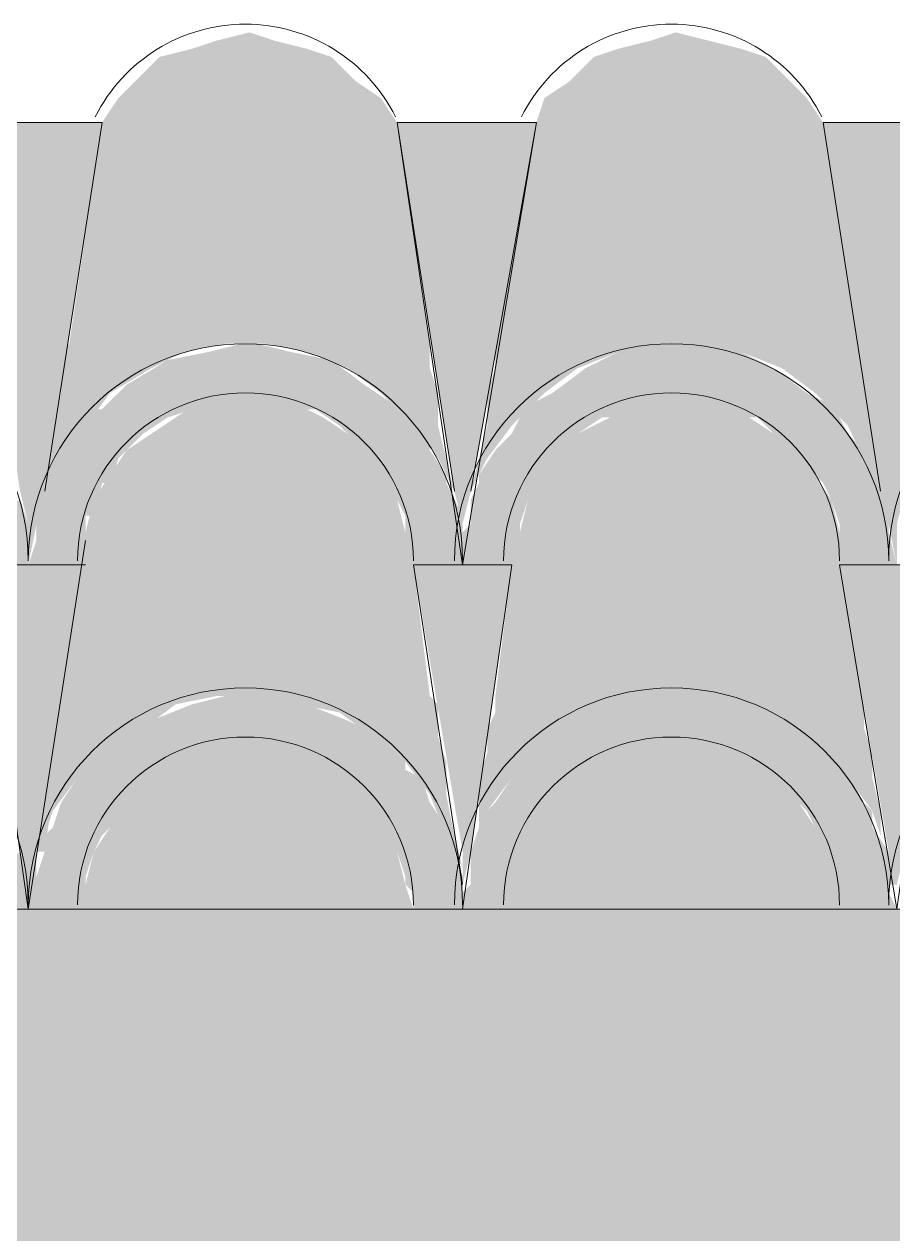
# Model space of a CAD drawing. Header units: millimetres. Extents: x 3949 to 6216, y -1987 to -943.
# Drawn here: x 4933.26 to 4938.44, y -1569.52 to -1562.32 of the extents above; entities that cross this region are included whole.
import ezdxf

# ---------------------------------------------------------------- set-up
doc = ezdxf.new("R2010")
doc.units = ezdxf.units.MM
doc.layers.add('PADRÃO DE ENTRADA', color=7, linetype='Continuous', lineweight=0)

msp = doc.modelspace()

# ---------------------------------------------------------------- hatches: boundary and pattern name
at = {"layer": 'PADRÃO DE ENTRADA', "true_color": 0xffdf7e}
h = msp.add_hatch(color=41, dxfattribs=at)
h.dxf.hatch_style = 1
h.paths.add_polyline_path([(4946.5162, -1567.5899), (4946.1744, -1567.5899), (4945.8327, -1567.5899), (4940.9018, -1567.5899), (4940.7065, -1567.5899), (4923.7658, -1567.5899), (4923.3265, -1567.5899), (4923.0335, -1567.5899), (4922.6918, -1567.5899), (4922.2524, -1567.5899), (4922.2524, -1581.3057), (4932.4884, -1581.3057), (4937.8931, -1583.4481), (4937.9563, -1583.2586), (4939.0792, -1583.942), (4937.8098, -1583.6979), (4937.8931, -1583.4481), (4932.4884, -1581.3057), (4922.2524, -1581.3057), (4922.2524, -1592.8135), (4923.5562, -1593.3303), (4923.6194, -1593.1407), (4924.7423, -1593.8242), (4923.4729, -1593.5801), (4923.5562, -1593.3303), (4922.2524, -1592.8135), (4922.2524, -1612.163), (4946.2315, -1612.163), (4946.2315, -1610.7472), (4947.5009, -1610.7472), (4947.5009, -1612.163), (4957.594, -1612.163), (4957.3514, -1567.5899), (4947.4926, -1567.5899), (4947.4926, -1577.7445), (4954.0829, -1577.7445), (4954.0829, -1601.9333), (4947.9403, -1601.9333), (4947.9403, -1602.8609), (4945.5969, -1602.8609), (4945.5969, -1601.9333), (4942.7182, -1601.9333), (4942.7182, -1602.3861), (4941.2664, -1602.3861), (4941.2664, -1601.9333), (4939.5734, -1601.9333), (4939.5734, -1577.7445), (4946.5162, -1577.7445)])
h.paths.add_polyline_path([(4937.7954, -1594.9219), (4937.7954, -1595.2138), (4938.3666, -1595.2138), (4938.3666, -1595.8485), (4937.7954, -1595.8485), (4937.7954, -1596.1151), (4926.3079, -1596.1151), (4926.3079, -1595.8485), (4925.7113, -1595.8485), (4925.7113, -1595.2138), (4926.3079, -1595.2138), (4926.3079, -1594.9219)], flags=16)
h.paths.add_polyline_path([(4937.1988, -1595.2138), (4937.1988, -1595.1123), (4937.6558, -1595.1123), (4937.6558, -1595.9501), (4937.1988, -1595.9501), (4926.9045, -1595.8485), (4926.9045, -1595.9501), (4926.4222, -1595.9501), (4926.4222, -1595.1123), (4926.9045, -1595.1123), (4926.9045, -1595.2138)], flags=0)
h.paths.add_polyline_path([(4936.3984, -1612.2661), (4943.7854, -1612.2661), (4943.7854, -1609.0225), (4936.3984, -1609.0225)], flags=9)

# ---------------------------------------------------------------- linework, layer by layer
at = {"layer": 'PADRÃO DE ENTRADA', "color": 7, "lineweight": 5}
for points in [[(4932.8953, -1562.9031), (4933.7252, -1562.9031)], [(4933.3835, -1565.1), (4933.7252, -1562.9031)], [(4935.4828, -1562.9031), (4936.3127, -1562.9031)], [(4935.8245, -1565.1), (4935.4828, -1562.9031)], [(4935.9221, -1565.1), (4936.3127, -1562.9031)], [(4938.0214, -1562.9031), (4938.8514, -1562.9031)], [(4938.3632, -1565.1), (4938.0214, -1562.9031)], [(4932.9929, -1565.5394), (4933.2858, -1567.5899), (4933.6276, -1565.393)], [(4933.6276, -1565.5394), (4933.2858, -1565.5394), (4932.9929, -1565.5394)], [(4933.2858, -1565.5394), (4933.2858, -1565.5394)], [(4936.1662, -1565.5394), (4935.8733, -1565.5394), (4935.5804, -1565.5394)], [(4935.8733, -1567.4434), (4935.5804, -1565.5394)], [(4935.8733, -1567.5899), (4936.1662, -1565.5394)], [(4935.8733, -1565.5394), (4935.8733, -1565.5394)], [(4935.8733, -1565.5394), (4935.8733, -1565.5394)], [(4938.7537, -1565.5394), (4938.4608, -1565.5394), (4938.1191, -1565.5394)], [(4938.1191, -1565.5394), (4938.4608, -1567.5899), (4938.7537, -1565.5394)], [(4952.277, -1567.5899), (4923.7658, -1567.5899)], [(4933.6276, -1567.5899), (4933.2858, -1567.5899), (4932.9929, -1567.5899)], [(4936.1662, -1567.5899), (4935.8733, -1567.5899), (4935.5804, -1567.5899)], [(4938.7537, -1567.5899), (4938.4608, -1567.5899), (4938.1191, -1567.5899)]]:
    msp.add_lwpolyline(points, dxfattribs=at)
msp.add_lwpolyline([(4935.4828, -1562.9031), (4935.8733, -1565.5394), (4936.3127, -1562.9031)], close=True, dxfattribs=at)
for points in [[(4928.1109, -1565.5149, -0.999977), (4930.6983, -1565.515, -0.999977), (4933.2857, -1565.515, -0.999977), (4935.8732, -1565.515)], [(4935.8245, -1565.5149, -0.999977), (4938.4119, -1565.515, -0.999977), (4940.9994, -1565.515, -0.999977), (4943.5869, -1565.515)], [(4928.1109, -1567.5654, -0.999977), (4930.6983, -1567.5655, -0.999977), (4933.2857, -1567.5655, -0.999977), (4935.8732, -1567.5655)], [(4935.8245, -1567.5654, -0.999977), (4938.4119, -1567.5655, -0.999977), (4940.9994, -1567.5655, -0.999977), (4943.5869, -1567.5655)]]:
    msp.add_lwpolyline(points, format="xyb", dxfattribs=at)
for centre, start, end in [((4934.5796, -1563.3181), 26.62312, 153.36929), ((4937.1182, -1563.3181), 26.62312, 153.36929), ((4934.5796, -1565.515), 0.0024, 179.9938), ((4937.1183, -1565.515), 0.0024, 179.9938), ((4934.5796, -1567.5655), 0.0024, 179.9938), ((4937.1183, -1567.5655), 0.0024, 179.9938)]:
    msp.add_arc(centre, 1.0008, start, end, dxfattribs=at)
at = {"layer": 'PADRÃO DE ENTRADA', "color": 244, "true_color": 0x991b1e, "transparency": 33554559}
for points in [[(4934.604, -1562.3661), (4934.4087, -1562.4149), (4934.7504, -1562.4149)], [(4937.1427, -1562.3661), (4936.9962, -1562.4149), (4937.3379, -1562.4149)], [(4934.2622, -1562.4637), (4934.9457, -1562.4637), (4934.067, -1562.5126)], [(4934.9457, -1562.4637), (4934.067, -1562.5126), (4935.0922, -1562.5126)], [(4934.4087, -1562.4149), (4934.7504, -1562.4149), (4934.2622, -1562.4637)], [(4934.7504, -1562.4149), (4934.2622, -1562.4637), (4934.9457, -1562.4637)], [(4936.8009, -1562.4637), (4937.5332, -1562.4637), (4936.6544, -1562.5126)], [(4937.5332, -1562.4637), (4936.6544, -1562.5126), (4937.6797, -1562.5126)], [(4936.9962, -1562.4149), (4937.3379, -1562.4149), (4936.8009, -1562.4637)], [(4937.3379, -1562.4149), (4936.8009, -1562.4637), (4937.5332, -1562.4637)], [(4934.067, -1562.5126), (4935.0922, -1562.5126), (4933.9205, -1562.659)], [(4935.0922, -1562.5126), (4933.9205, -1562.659), (4935.2387, -1562.659)], [(4936.6544, -1562.5126), (4937.6797, -1562.5126), (4936.508, -1562.659)], [(4937.6797, -1562.5126), (4936.508, -1562.659), (4937.8261, -1562.659)], [(4933.9205, -1562.659), (4935.2387, -1562.659), (4933.8229, -1562.7567)], [(4935.2387, -1562.659), (4933.8229, -1562.7567), (4935.3851, -1562.7567)], [(4936.508, -1562.659), (4937.8261, -1562.659), (4936.3615, -1562.7567)], [(4937.8261, -1562.659), (4936.3615, -1562.7567), (4937.9238, -1562.7567)], [(4933.8229, -1562.7567), (4935.3851, -1562.7567), (4933.7252, -1562.9031)], [(4935.3851, -1562.7567), (4933.7252, -1562.9031), (4935.4828, -1562.9031)], [(4936.3615, -1562.7567), (4937.9238, -1562.7567), (4936.3127, -1562.9031)], [(4937.9238, -1562.7567), (4936.3127, -1562.9031), (4938.0214, -1562.9031)], [(4933.7252, -1562.9031), (4935.4828, -1562.9031), (4933.5299, -1564.2213)], [(4935.4828, -1562.9031), (4933.5299, -1564.2213), (4935.678, -1564.2213)], [(4936.3127, -1562.9031), (4938.0214, -1562.9031), (4936.0686, -1564.2213)], [(4938.0214, -1562.9031), (4936.0686, -1564.2213), (4938.2655, -1564.2213)], [(4933.5299, -1564.2213), (4934.4575, -1564.2213), (4933.4811, -1564.2701)], [(4934.4575, -1564.2213), (4933.4811, -1564.2701), (4934.2134, -1564.2701)], [(4934.7016, -1564.2213), (4935.678, -1564.2213), (4934.4575, -1564.2213)], [(4934.7016, -1564.2213), (4934.7016, -1564.2213), (4935.678, -1564.2213)], [(4934.7016, -1564.2213), (4935.678, -1564.2213), (4934.9457, -1564.2701)], [(4935.678, -1564.2213), (4934.9457, -1564.2701), (4935.678, -1564.2701)], [(4936.0686, -1564.2213), (4937.045, -1564.2213), (4936.0686, -1564.2701)], [(4937.045, -1564.2213), (4936.0686, -1564.2701), (4936.8009, -1564.2701)], [(4937.2891, -1564.2213), (4938.2655, -1564.2213), (4937.5332, -1564.2701)], [(4938.2655, -1564.2213), (4937.5332, -1564.2701), (4938.2655, -1564.2701)], [(4933.4811, -1564.2701), (4934.2134, -1564.2701), (4933.4811, -1564.3677)], [(4934.2134, -1564.2701), (4933.4811, -1564.3677), (4934.0181, -1564.3677)], [(4934.9457, -1564.2701), (4935.678, -1564.2701), (4935.1898, -1564.3677)], [(4935.678, -1564.2701), (4935.1898, -1564.3677), (4935.678, -1564.3677)], [(4936.0686, -1564.2701), (4936.8009, -1564.2701), (4936.0686, -1564.3677)], [(4936.8009, -1564.2701), (4936.0686, -1564.3677), (4936.5568, -1564.3677)], [(4937.5332, -1564.2701), (4938.2655, -1564.2701), (4937.7773, -1564.3677)], [(4938.2655, -1564.2701), (4937.7773, -1564.3677), (4938.2655, -1564.3677)], [(4933.4811, -1564.3677), (4934.0181, -1564.3677), (4933.4811, -1564.5142)], [(4934.0181, -1564.3677), (4933.4811, -1564.5142), (4933.774, -1564.5142)], [(4935.1898, -1564.3677), (4935.678, -1564.3677), (4935.3851, -1564.5142)], [(4935.678, -1564.3677), (4935.3851, -1564.5142), (4935.7269, -1564.5142)], [(4936.0686, -1564.3677), (4936.5568, -1564.3677), (4936.0198, -1564.5142)], [(4936.5568, -1564.3677), (4936.0198, -1564.5142), (4936.3615, -1564.5142)], [(4937.7773, -1564.3677), (4938.2655, -1564.3677), (4937.9726, -1564.5142)], [(4938.2655, -1564.3677), (4937.9726, -1564.5142), (4938.3143, -1564.5142)], [(4933.4811, -1564.5142), (4933.774, -1564.5142), (4933.4323, -1564.7095)], [(4933.774, -1564.5142), (4933.4323, -1564.7095), (4933.6276, -1564.7095)], [(4935.3851, -1564.5142), (4935.7269, -1564.5142), (4935.5804, -1564.7095)], [(4935.7269, -1564.5142), (4935.5804, -1564.7095), (4935.7269, -1564.7095)], [(4936.0198, -1564.5142), (4936.3615, -1564.5142), (4936.0198, -1564.7095)], [(4936.3615, -1564.5142), (4936.0198, -1564.7095), (4936.1662, -1564.7095)], [(4937.9726, -1564.5142), (4938.3143, -1564.5142), (4938.1679, -1564.7095)], [(4938.3143, -1564.5142), (4938.1679, -1564.7095), (4938.3143, -1564.7095)], [(4934.3111, -1564.563), (4934.8481, -1564.563), (4934.1646, -1564.6607)], [(4934.8481, -1564.563), (4934.1646, -1564.6607), (4935.0434, -1564.6607)], [(4934.5063, -1564.563), (4934.7016, -1564.563), (4934.3111, -1564.563)], [(4934.7016, -1564.563), (4934.3111, -1564.563), (4934.8481, -1564.563)], [(4936.8986, -1564.563), (4937.4356, -1564.563), (4936.7521, -1564.6607)], [(4937.4356, -1564.563), (4936.7521, -1564.6607), (4937.582, -1564.6607)], [(4937.0938, -1564.563), (4937.2403, -1564.563), (4936.8986, -1564.563)], [(4937.2403, -1564.563), (4936.8986, -1564.563), (4937.4356, -1564.563)], [(4934.1646, -1564.6607), (4935.0434, -1564.6607), (4934.0181, -1564.7583)], [(4935.0434, -1564.6607), (4934.0181, -1564.7583), (4935.1898, -1564.7583)], [(4936.7521, -1564.6607), (4937.582, -1564.6607), (4936.5568, -1564.7583)], [(4937.582, -1564.6607), (4936.5568, -1564.7583), (4937.7285, -1564.7583)], [(4933.4323, -1564.7095), (4933.6276, -1564.7095), (4933.3835, -1564.9048)], [(4933.6276, -1564.7095), (4933.3835, -1564.9048), (4933.4811, -1564.9048)], [(4934.0181, -1564.7583), (4935.1898, -1564.7583), (4933.8717, -1564.8559)], [(4935.1898, -1564.7583), (4933.8717, -1564.8559), (4935.3363, -1564.8559)], [(4935.5804, -1564.7095), (4935.7269, -1564.7095), (4935.7269, -1564.9048)], [(4935.7269, -1564.7095), (4935.7269, -1564.9048), (4935.7757, -1564.9048)], [(4936.0198, -1564.7095), (4936.1662, -1564.7095), (4935.971, -1564.9048)], [(4936.1662, -1564.7095), (4935.971, -1564.9048), (4936.0198, -1564.9048)], [(4936.5568, -1564.7583), (4937.7285, -1564.7583), (4936.4592, -1564.8559)], [(4937.7285, -1564.7583), (4936.4592, -1564.8559), (4937.875, -1564.8559)], [(4938.1679, -1564.7095), (4938.3143, -1564.7095), (4938.2655, -1564.9048)], [(4938.3143, -1564.7095), (4938.2655, -1564.9048), (4938.3632, -1564.9048)], [(4933.3835, -1565.1), (4933.3835, -1565.1), (4933.4811, -1564.9048)], [(4933.3835, -1565.1), (4933.4811, -1564.9048), (4933.3835, -1564.9048)], [(4933.8717, -1564.8559), (4935.3363, -1564.8559), (4933.774, -1565.0024)], [(4935.3363, -1564.8559), (4933.774, -1565.0024), (4935.4339, -1565.0024)], [(4935.8245, -1565.1), (4935.7757, -1564.9048), (4935.7269, -1564.9048)], [(4935.8245, -1565.1), (4935.8245, -1565.1), (4935.7757, -1564.9048)], [(4935.9221, -1565.1), (4935.9221, -1565.1), (4936.0198, -1564.9048)], [(4935.9221, -1565.1), (4936.0198, -1564.9048), (4935.971, -1564.9048)], [(4936.4592, -1564.8559), (4937.875, -1564.8559), (4936.3127, -1565.0024)], [(4937.875, -1564.8559), (4936.3127, -1565.0024), (4937.9726, -1565.0024)], [(4938.3632, -1565.1), (4938.3632, -1564.9048), (4938.2655, -1564.9048)], [(4938.3632, -1565.1), (4938.3632, -1565.1), (4938.3632, -1564.9048)], [(4933.774, -1565.0024), (4935.4339, -1565.0024), (4933.6764, -1565.1489)], [(4935.4339, -1565.0024), (4933.6764, -1565.1489), (4935.4828, -1565.1489)], [(4936.3127, -1565.0024), (4937.9726, -1565.0024), (4936.2639, -1565.1489)], [(4937.9726, -1565.0024), (4936.2639, -1565.1489), (4938.0702, -1565.1489)], [(4933.6764, -1565.1489), (4935.4828, -1565.1489), (4933.6276, -1565.3441)], [(4935.4828, -1565.1489), (4933.6276, -1565.3441), (4935.5316, -1565.3441)], [(4936.2639, -1565.1489), (4938.0702, -1565.1489), (4936.2151, -1565.3441)], [(4938.0702, -1565.1489), (4936.2151, -1565.3441), (4938.1191, -1565.3441)], [(4933.6276, -1565.3441), (4935.5316, -1565.3441), (4933.6276, -1565.5394)], [(4935.5316, -1565.3441), (4933.6276, -1565.5394), (4935.5804, -1565.5394)], [(4936.2151, -1565.3441), (4938.1191, -1565.3441), (4936.1662, -1565.5394)], [(4938.1191, -1565.3441), (4936.1662, -1565.5394), (4938.1191, -1565.5394)], [(4933.6276, -1565.5394), (4935.5804, -1565.5394), (4933.4811, -1566.3206)], [(4935.5804, -1565.5394), (4933.4811, -1566.3206), (4935.678, -1566.3206)], [(4936.1662, -1565.5394), (4938.1191, -1565.5394), (4936.0686, -1566.3206)], [(4938.1191, -1565.5394), (4936.0686, -1566.3206), (4938.2655, -1566.3206)], [(4934.6528, -1566.3206), (4933.4811, -1566.3206), (4934.4087, -1566.3206)], [(4933.4811, -1566.3206), (4934.4087, -1566.3206), (4933.4811, -1566.3694)], [(4934.4087, -1566.3206), (4933.4811, -1566.3694), (4934.1646, -1566.3694)], [(4934.6528, -1566.3206), (4935.678, -1566.3206), (4934.8969, -1566.3694)], [(4935.678, -1566.3206), (4934.8969, -1566.3694), (4935.7269, -1566.3694)], [(4937.1427, -1566.3206), (4936.0686, -1566.3206), (4936.9474, -1566.3206)], [(4936.0686, -1566.3206), (4936.9474, -1566.3206), (4936.0686, -1566.4182)], [(4936.9474, -1566.3206), (4936.0686, -1566.4182), (4936.7033, -1566.4182)], [(4937.3868, -1566.3206), (4938.2655, -1566.3206), (4937.1427, -1566.3206)], [(4937.3868, -1566.3206), (4937.3868, -1566.3206), (4938.2655, -1566.3206)], [(4937.3868, -1566.3206), (4938.2655, -1566.3206), (4937.6309, -1566.4182)], [(4938.2655, -1566.3206), (4937.6309, -1566.4182), (4938.2655, -1566.4182)], [(4933.4811, -1566.3694), (4934.1646, -1566.3694), (4933.4811, -1566.5158)], [(4934.1646, -1566.3694), (4933.4811, -1566.5158), (4933.9693, -1566.5158)], [(4934.8969, -1566.3694), (4935.7269, -1566.3694), (4935.141, -1566.4182)], [(4935.7269, -1566.3694), (4935.141, -1566.4182), (4935.7269, -1566.4182)], [(4935.141, -1566.4182), (4935.7269, -1566.4182), (4935.3363, -1566.5647)], [(4935.7269, -1566.4182), (4935.3363, -1566.5647), (4935.7269, -1566.5647)], [(4936.0686, -1566.4182), (4936.7033, -1566.4182), (4936.0198, -1566.5158)], [(4936.7033, -1566.4182), (4936.0198, -1566.5158), (4936.508, -1566.5158)], [(4937.6309, -1566.4182), (4938.2655, -1566.4182), (4937.8261, -1566.5158)], [(4938.2655, -1566.4182), (4937.8261, -1566.5158), (4938.2655, -1566.5158)], [(4933.4811, -1566.5158), (4933.9693, -1566.5158), (4933.4323, -1566.6135)], [(4933.9693, -1566.5158), (4933.4323, -1566.6135), (4933.774, -1566.6135)], [(4935.3363, -1566.5647), (4935.7269, -1566.5647), (4935.5316, -1566.7111)], [(4935.7269, -1566.5647), (4935.5316, -1566.7111), (4935.7757, -1566.7111)], [(4936.0198, -1566.5158), (4936.508, -1566.5158), (4936.0198, -1566.6623)], [(4936.508, -1566.5158), (4936.0198, -1566.6623), (4936.3127, -1566.6623)], [(4937.8261, -1566.5158), (4938.2655, -1566.5158), (4938.0214, -1566.6623)], [(4938.2655, -1566.5158), (4938.0214, -1566.6623), (4938.3143, -1566.6623)], [(4933.4323, -1566.6135), (4933.774, -1566.6135), (4933.4323, -1566.8088)], [(4933.774, -1566.6135), (4933.4323, -1566.8088), (4933.5788, -1566.8088)], [(4935.5316, -1566.7111), (4935.7757, -1566.7111), (4935.678, -1566.9064)], [(4935.7757, -1566.7111), (4935.678, -1566.9064), (4935.7757, -1566.9064)], [(4936.0198, -1566.6623), (4936.3127, -1566.6623), (4935.971, -1566.8088)], [(4936.3127, -1566.6623), (4935.971, -1566.8088), (4936.1662, -1566.8088)], [(4938.0214, -1566.6623), (4938.3143, -1566.6623), (4938.1679, -1566.8088)], [(4938.3143, -1566.6623), (4938.1679, -1566.8088), (4938.3143, -1566.8088)], [(4933.4323, -1566.8088), (4933.5788, -1566.8088), (4933.3835, -1567.004)], [(4933.5788, -1566.8088), (4933.3835, -1567.004), (4933.4323, -1567.004)], [(4935.971, -1566.8088), (4936.1662, -1566.8088), (4935.971, -1567.004)], [(4936.1662, -1566.8088), (4935.971, -1567.004), (4936.0198, -1567.004)], [(4938.1679, -1566.8088), (4938.3143, -1566.8088), (4938.3143, -1567.004)], [(4938.3143, -1566.8088), (4938.3143, -1567.004), (4938.3632, -1567.004)], [(4935.678, -1566.9064), (4935.7757, -1566.9064), (4935.7757, -1567.1505)], [(4935.7757, -1566.9064), (4935.7757, -1567.1505), (4935.8245, -1567.1505)], [(4933.3835, -1567.1505), (4933.3835, -1567.1505), (4933.4323, -1567.004)], [(4933.3835, -1567.1505), (4933.4323, -1567.004), (4933.3835, -1567.004)], [(4935.971, -1567.1505), (4935.971, -1567.1505), (4936.0198, -1567.004)], [(4935.971, -1567.1505), (4936.0198, -1567.004), (4935.971, -1567.004)], [(4938.3632, -1567.1505), (4938.3632, -1567.004), (4938.3143, -1567.004)], [(4938.3632, -1567.1505), (4938.3632, -1567.1505), (4938.3632, -1567.004)], [(4933.3835, -1567.1505), (4933.3347, -1567.2481), (4933.3347, -1567.2481)], [(4935.8733, -1567.3458), (4935.8245, -1567.1505), (4935.7757, -1567.1505)], [(4935.8733, -1567.3458), (4935.8733, -1567.3458), (4935.8245, -1567.1505)], [(4935.971, -1567.1505), (4935.9221, -1567.2481), (4935.9221, -1567.2481)], [(4938.3632, -1567.1505), (4938.412, -1567.2481), (4938.412, -1567.2481)], [(4935.8733, -1567.3458), (4935.8733, -1567.4434), (4935.8733, -1567.4434)], [(4935.8733, -1567.4434), (4935.8733, -1567.4434), (4935.8733, -1567.3458)], [(4935.8733, -1567.4434), (4935.8733, -1567.5899), (4935.8733, -1567.5899)]]:
    msp.add_solid(points, dxfattribs=at)
at = {"layer": 'PADRÃO DE ENTRADA', "transparency": 33554559}
for points in [[(4932.8953, -1562.9031), (4933.7252, -1562.9031), (4933.237, -1565.1)], [(4933.7252, -1562.9031), (4933.237, -1565.1), (4933.3835, -1565.1)], [(4935.4828, -1562.9031), (4936.3127, -1562.9031), (4935.8245, -1565.1)], [(4936.3127, -1562.9031), (4935.8245, -1565.1), (4935.9221, -1565.1)], [(4938.0214, -1562.9031), (4938.8514, -1562.9031), (4938.3632, -1565.1)], [(4938.8514, -1562.9031), (4938.3632, -1565.1), (4938.5096, -1565.1)], [(4934.5552, -1564.2213), (4934.6528, -1564.2213), (4934.3599, -1564.2701)], [(4934.6528, -1564.2213), (4934.3599, -1564.2701), (4934.8481, -1564.2701)], [(4934.604, -1564.2213), (4934.5552, -1564.2213), (4934.6528, -1564.2213)], [(4937.045, -1564.2213), (4937.2891, -1564.2213), (4936.8009, -1564.2701)], [(4937.2891, -1564.2213), (4936.8009, -1564.2701), (4937.5332, -1564.2701)], [(4934.1158, -1564.3189), (4935.0922, -1564.3189), (4933.8717, -1564.4654)], [(4935.0922, -1564.3189), (4933.8717, -1564.4654), (4935.2875, -1564.4654)], [(4934.3599, -1564.2701), (4934.8481, -1564.2701), (4934.1158, -1564.3189)], [(4934.8481, -1564.2701), (4934.1158, -1564.3189), (4935.0922, -1564.3189)], [(4935.0922, -1564.3189), (4934.1158, -1564.3189), (4934.1158, -1564.3189)], [(4934.1158, -1564.3189), (4934.1158, -1564.3189), (4935.0922, -1564.3189)], [(4934.8481, -1564.2701), (4934.3599, -1564.2701), (4934.3599, -1564.2701)], [(4934.3599, -1564.2701), (4934.3599, -1564.2701), (4934.8481, -1564.2701)], [(4936.8009, -1564.2701), (4937.5332, -1564.2701), (4936.6056, -1564.3677)], [(4937.5332, -1564.2701), (4936.6056, -1564.3677), (4937.7285, -1564.3677)], [(4936.6056, -1564.3677), (4937.7285, -1564.3677), (4936.4103, -1564.5142)], [(4937.7285, -1564.3677), (4936.4103, -1564.5142), (4937.9238, -1564.5142)], [(4933.8717, -1564.4654), (4935.2875, -1564.4654), (4933.774, -1564.563)], [(4935.2875, -1564.4654), (4933.774, -1564.563), (4935.4339, -1564.563)], [(4935.2875, -1564.4654), (4933.8717, -1564.4654), (4933.8717, -1564.4654)], [(4933.8717, -1564.4654), (4933.8717, -1564.4654), (4935.2875, -1564.4654)], [(4936.4103, -1564.5142), (4937.9238, -1564.5142), (4936.3127, -1564.563)], [(4937.9238, -1564.5142), (4936.3127, -1564.563), (4938.0214, -1564.563)], [(4933.6764, -1564.6118), (4934.2622, -1564.6118), (4933.6276, -1564.6607)], [(4934.2622, -1564.6118), (4933.6276, -1564.6607), (4934.1158, -1564.6607)], [(4933.6764, -1564.6118), (4933.6764, -1564.6118), (4934.2622, -1564.6118)], [(4933.6764, -1564.6118), (4934.2622, -1564.6118), (4933.7252, -1564.6118)], [(4933.774, -1564.563), (4934.4575, -1564.563), (4933.7252, -1564.6118)], [(4934.4575, -1564.563), (4933.7252, -1564.6118), (4934.2622, -1564.6118)], [(4934.6528, -1564.563), (4933.774, -1564.563), (4934.4575, -1564.563)], [(4934.8481, -1564.563), (4935.4339, -1564.563), (4934.6528, -1564.563)], [(4934.8481, -1564.563), (4934.8481, -1564.563), (4935.4339, -1564.563)], [(4934.8481, -1564.563), (4935.4339, -1564.563), (4934.9457, -1564.6118)], [(4935.4339, -1564.563), (4934.9457, -1564.6118), (4935.4828, -1564.6118)], [(4934.9457, -1564.6118), (4935.4828, -1564.6118), (4934.9946, -1564.6118)], [(4935.4828, -1564.6118), (4934.9946, -1564.6118), (4935.5316, -1564.6118)], [(4934.9946, -1564.6118), (4935.5316, -1564.6118), (4935.141, -1564.7095)], [(4935.5316, -1564.6118), (4935.141, -1564.7095), (4935.5804, -1564.7095)], [(4936.3127, -1564.563), (4936.8986, -1564.563), (4936.2151, -1564.6607)], [(4936.8986, -1564.563), (4936.2151, -1564.6607), (4936.7521, -1564.6607)], [(4937.0938, -1564.563), (4936.3127, -1564.563), (4936.8986, -1564.563)], [(4937.4356, -1564.563), (4938.0214, -1564.563), (4937.2403, -1564.563)], [(4937.4356, -1564.563), (4937.4356, -1564.563), (4938.0214, -1564.563)], [(4937.4356, -1564.563), (4938.0214, -1564.563), (4937.582, -1564.6607)], [(4938.0214, -1564.563), (4937.582, -1564.6607), (4938.1191, -1564.6607)], [(4933.6276, -1564.6607), (4934.1158, -1564.6607), (4933.5299, -1564.7583)], [(4934.1158, -1564.6607), (4933.5299, -1564.7583), (4933.9693, -1564.7583)], [(4936.2151, -1564.6607), (4936.7033, -1564.6607), (4936.1662, -1564.7583)], [(4936.7033, -1564.6607), (4936.1662, -1564.7583), (4936.5568, -1564.7583)], [(4936.7521, -1564.6607), (4936.2151, -1564.6607), (4936.7033, -1564.6607)], [(4937.6309, -1564.6607), (4938.1191, -1564.6607), (4937.582, -1564.6607)], [(4937.6309, -1564.6607), (4937.6309, -1564.6607), (4938.1191, -1564.6607)], [(4937.6309, -1564.6607), (4938.1191, -1564.6607), (4937.7285, -1564.7583)], [(4938.1191, -1564.6607), (4937.7285, -1564.7583), (4938.1679, -1564.7583)], [(4933.5299, -1564.7583), (4933.9693, -1564.7583), (4933.5299, -1564.8071)], [(4933.9693, -1564.7583), (4933.5299, -1564.8071), (4933.9205, -1564.8071)], [(4935.141, -1564.7095), (4935.5804, -1564.7095), (4935.2387, -1564.8071)], [(4935.5804, -1564.7095), (4935.2387, -1564.8071), (4935.678, -1564.8071)], [(4936.1662, -1564.7583), (4936.5568, -1564.7583), (4936.0686, -1564.8559)], [(4936.5568, -1564.7583), (4936.0686, -1564.8559), (4936.4592, -1564.8559)], [(4937.7285, -1564.7583), (4938.1679, -1564.7583), (4937.875, -1564.8559)], [(4938.1679, -1564.7583), (4937.875, -1564.8559), (4938.2655, -1564.8559)], [(4933.5299, -1564.8071), (4933.9205, -1564.8071), (4933.4811, -1564.9048)], [(4933.9205, -1564.8071), (4933.4811, -1564.9048), (4933.8229, -1564.9048)], [(4935.2387, -1564.8071), (4935.678, -1564.8071), (4935.2875, -1564.8559)], [(4935.678, -1564.8071), (4935.2875, -1564.8559), (4935.678, -1564.8559)], [(4933.4811, -1564.9048), (4933.8229, -1564.9048), (4933.3835, -1565.0512)], [(4933.8229, -1564.9048), (4933.3835, -1565.0512), (4933.774, -1565.0512)], [(4935.2875, -1564.8559), (4935.678, -1564.8559), (4935.4339, -1565.0024)], [(4935.678, -1564.8559), (4935.4339, -1565.0024), (4935.7757, -1565.0024)], [(4936.0686, -1564.8559), (4936.4592, -1564.8559), (4935.971, -1565.0024)], [(4936.4592, -1564.8559), (4935.971, -1565.0024), (4936.3127, -1565.0024)], [(4936.4592, -1564.8559), (4936.0686, -1564.8559), (4936.0686, -1564.8559)], [(4936.0686, -1564.8559), (4936.0686, -1564.8559), (4936.4592, -1564.8559)], [(4938.2655, -1564.8559), (4937.875, -1564.8559), (4937.875, -1564.8559)], [(4937.875, -1564.8559), (4937.875, -1564.8559), (4938.2655, -1564.8559)], [(4937.875, -1564.8559), (4938.2655, -1564.8559), (4937.9726, -1565.0024)], [(4938.2655, -1564.8559), (4937.9726, -1565.0024), (4938.3143, -1565.0024)], [(4933.3835, -1565.0512), (4933.7252, -1565.0512), (4933.3347, -1565.2465)], [(4933.7252, -1565.0512), (4933.3347, -1565.2465), (4933.6764, -1565.2465)], [(4933.774, -1565.0512), (4933.3835, -1565.0512), (4933.7252, -1565.0512)], [(4935.4339, -1565.0024), (4935.7757, -1565.0024), (4935.4339, -1565.0512)], [(4935.7757, -1565.0024), (4935.4339, -1565.0512), (4935.7757, -1565.0512)], [(4935.7757, -1565.0512), (4935.4339, -1565.0512), (4935.4339, -1565.0512)], [(4935.4339, -1565.0512), (4935.4339, -1565.0512), (4935.7757, -1565.0512)], [(4935.4339, -1565.0512), (4935.7757, -1565.0512), (4935.4828, -1565.1489)], [(4935.7757, -1565.0512), (4935.4828, -1565.1489), (4935.8245, -1565.1489)], [(4935.971, -1565.0512), (4936.3127, -1565.0512), (4935.9221, -1565.1489)], [(4936.3127, -1565.0512), (4935.9221, -1565.1489), (4936.2639, -1565.1489)], [(4935.971, -1565.0024), (4936.3127, -1565.0024), (4935.971, -1565.0512)], [(4936.3127, -1565.0024), (4935.971, -1565.0512), (4936.3127, -1565.0512)], [(4936.3127, -1565.0512), (4935.971, -1565.0512), (4935.971, -1565.0512)], [(4935.971, -1565.0512), (4935.971, -1565.0512), (4936.3127, -1565.0512)], [(4937.9726, -1565.0024), (4938.3143, -1565.0024), (4938.0214, -1565.0512)], [(4938.3143, -1565.0024), (4938.0214, -1565.0512), (4938.3632, -1565.0512)], [(4938.3632, -1565.0512), (4938.0214, -1565.0512), (4938.0214, -1565.0512)], [(4938.0214, -1565.0512), (4938.0214, -1565.0512), (4938.3632, -1565.0512)], [(4938.0214, -1565.0512), (4938.3632, -1565.0512), (4938.0702, -1565.1489)], [(4938.3632, -1565.0512), (4938.0702, -1565.1489), (4938.412, -1565.1489)], [(4933.237, -1565.1), (4933.3835, -1565.1), (4933.2858, -1565.2953)], [(4933.3835, -1565.1), (4933.2858, -1565.2953), (4933.3347, -1565.2953)], [(4935.9221, -1565.1), (4935.8245, -1565.1), (4935.8245, -1565.1)], [(4935.8733, -1565.2953), (4935.9221, -1565.1), (4935.8245, -1565.1)], [(4935.8733, -1565.2953), (4935.8733, -1565.2953), (4935.9221, -1565.1)], [(4938.5096, -1565.1), (4938.3632, -1565.1), (4938.3632, -1565.1)], [(4938.3632, -1565.1), (4938.3632, -1565.1), (4938.5096, -1565.1)], [(4938.3632, -1565.1), (4938.5096, -1565.1), (4938.412, -1565.2953)], [(4938.5096, -1565.1), (4938.412, -1565.2953), (4938.4608, -1565.2953)], [(4933.237, -1565.1489), (4932.9441, -1565.2953), (4933.2858, -1565.2953)], [(4935.4828, -1565.1489), (4935.8245, -1565.1489), (4935.5316, -1565.2465)], [(4935.8245, -1565.1489), (4935.5316, -1565.2465), (4935.8733, -1565.2465)], [(4935.9221, -1565.1489), (4936.2639, -1565.1489), (4935.9221, -1565.2953)], [(4936.2639, -1565.1489), (4935.9221, -1565.2953), (4936.2151, -1565.2953)], [(4938.0702, -1565.1489), (4938.412, -1565.1489), (4938.1191, -1565.2953)], [(4938.412, -1565.1489), (4938.1191, -1565.2953), (4938.412, -1565.2953)], [(4933.6764, -1565.2465), (4933.3347, -1565.2465), (4933.6276, -1565.2465)], [(4933.3347, -1565.2465), (4933.6276, -1565.2465), (4933.3347, -1565.393)], [(4933.6276, -1565.2465), (4933.3347, -1565.393), (4933.6276, -1565.393)], [(4935.5316, -1565.2465), (4935.8733, -1565.2465), (4935.5316, -1565.3441)], [(4935.8733, -1565.2465), (4935.5316, -1565.3441), (4935.8733, -1565.3441)], [(4932.9441, -1565.2953), (4933.2858, -1565.2953), (4932.9929, -1565.3441)], [(4933.2858, -1565.2953), (4932.9929, -1565.3441), (4933.2858, -1565.3441)], [(4932.9929, -1565.3441), (4933.2858, -1565.3441), (4932.9929, -1565.5394)], [(4933.2858, -1565.3441), (4932.9929, -1565.5394), (4933.2858, -1565.5394)], [(4933.2858, -1565.5394), (4933.2858, -1565.5394), (4933.3347, -1565.2953)], [(4933.2858, -1565.5394), (4933.3347, -1565.2953), (4933.2858, -1565.2953)], [(4935.5316, -1565.3441), (4935.8733, -1565.3441), (4935.5804, -1565.5394)], [(4935.8733, -1565.3441), (4935.5804, -1565.5394), (4935.8733, -1565.5394)], [(4935.9221, -1565.2953), (4936.2151, -1565.2953), (4935.8733, -1565.3441)], [(4936.2151, -1565.2953), (4935.8733, -1565.3441), (4936.2151, -1565.3441)], [(4935.8733, -1565.2953), (4935.8733, -1565.5394), (4935.8733, -1565.5394)], [(4935.8733, -1565.5394), (4935.8733, -1565.5394), (4935.8733, -1565.2953)], [(4935.8733, -1565.3441), (4936.2151, -1565.3441), (4935.8733, -1565.5394)], [(4936.2151, -1565.3441), (4935.8733, -1565.5394), (4936.1662, -1565.5394)], [(4938.1191, -1565.2953), (4938.412, -1565.2953), (4938.1191, -1565.3441)], [(4938.412, -1565.2953), (4938.1191, -1565.3441), (4938.412, -1565.3441)], [(4938.1191, -1565.3441), (4938.412, -1565.3441), (4938.1191, -1565.5394)], [(4938.412, -1565.3441), (4938.1191, -1565.5394), (4938.4608, -1565.5394)], [(4938.4608, -1565.2953), (4938.412, -1565.2953), (4938.412, -1565.2953)], [(4938.412, -1565.2953), (4938.412, -1565.2953), (4938.4608, -1565.2953)], [(4938.4608, -1565.5394), (4938.4608, -1565.2953), (4938.412, -1565.2953)], [(4933.3347, -1565.393), (4933.6276, -1565.393), (4933.2858, -1565.5394)], [(4933.6276, -1565.393), (4933.2858, -1565.5394), (4933.6276, -1565.5394)], [(4932.9929, -1565.5394), (4933.6276, -1565.5394), (4933.237, -1567.2481)], [(4933.2858, -1565.5394), (4932.9929, -1565.5394), (4932.9929, -1565.5394)], [(4932.9929, -1565.5394), (4932.9929, -1565.5394), (4933.2858, -1565.5394)], [(4933.6276, -1565.5394), (4933.237, -1567.2481), (4933.3835, -1567.2481)], [(4933.6276, -1565.5394), (4933.2858, -1565.5394), (4933.2858, -1565.5394)], [(4933.2858, -1565.5394), (4933.2858, -1565.5394), (4933.6276, -1565.5394)], [(4935.5804, -1565.5394), (4936.1662, -1565.5394), (4935.8733, -1567.2481)], [(4935.8733, -1565.5394), (4935.5804, -1565.5394), (4935.5804, -1565.5394)], [(4935.5804, -1565.5394), (4935.5804, -1565.5394), (4935.8733, -1565.5394)], [(4936.1662, -1565.5394), (4935.8733, -1567.2481), (4935.9221, -1567.2481)], [(4938.1191, -1565.5394), (4938.7537, -1565.5394), (4938.412, -1567.2481)], [(4938.4608, -1565.5394), (4938.1191, -1565.5394), (4938.1191, -1565.5394)], [(4938.1191, -1565.5394), (4938.1191, -1565.5394), (4938.4608, -1565.5394)], [(4938.7537, -1565.5394), (4938.412, -1567.2481), (4938.5096, -1567.2481)], [(4934.4575, -1566.3206), (4934.7016, -1566.3206), (4934.2622, -1566.3694)], [(4934.7016, -1566.3206), (4934.2622, -1566.3694), (4934.9457, -1566.3694)], [(4936.9474, -1566.3206), (4937.3868, -1566.3206), (4936.7033, -1566.4182)], [(4937.3868, -1566.3206), (4936.7033, -1566.4182), (4937.6309, -1566.4182)], [(4937.1427, -1566.3206), (4936.9474, -1566.3206), (4937.3868, -1566.3206)], [(4934.2622, -1566.3694), (4934.9457, -1566.3694), (4934.0181, -1566.467)], [(4934.9457, -1566.3694), (4934.0181, -1566.467), (4935.1898, -1566.467)], [(4936.7033, -1566.4182), (4937.6309, -1566.4182), (4936.508, -1566.5158)], [(4937.6309, -1566.4182), (4936.508, -1566.5158), (4937.8261, -1566.5158)], [(4934.0181, -1566.467), (4935.1898, -1566.467), (4933.8229, -1566.5647)], [(4935.1898, -1566.467), (4933.8229, -1566.5647), (4935.3851, -1566.5647)], [(4933.8229, -1566.5647), (4935.3851, -1566.5647), (4933.774, -1566.6135)], [(4935.3851, -1566.5647), (4933.774, -1566.6135), (4935.4339, -1566.6135)], [(4936.508, -1566.5158), (4937.8261, -1566.5158), (4936.3127, -1566.6135)], [(4937.8261, -1566.5158), (4936.3127, -1566.6135), (4938.0214, -1566.6135)], [(4933.774, -1566.6135), (4934.5063, -1566.6135), (4933.7252, -1566.6623)], [(4934.5063, -1566.6135), (4933.7252, -1566.6623), (4934.3111, -1566.6623)], [(4934.5063, -1566.6135), (4934.7016, -1566.6135), (4934.3111, -1566.6623)], [(4934.7016, -1566.6135), (4934.3111, -1566.6623), (4934.8481, -1566.6623)], [(4934.7016, -1566.6135), (4935.4339, -1566.6135), (4934.8481, -1566.6623)], [(4935.4339, -1566.6135), (4934.8481, -1566.6623), (4935.4828, -1566.6623)], [(4936.3127, -1566.6135), (4937.0938, -1566.6135), (4936.3127, -1566.6623)], [(4937.0938, -1566.6135), (4936.3127, -1566.6623), (4936.9962, -1566.6623)], [(4937.0938, -1566.6135), (4937.2403, -1566.6135), (4936.8986, -1566.6623)], [(4937.2403, -1566.6135), (4936.8986, -1566.6623), (4937.4356, -1566.6623)], [(4937.2403, -1566.6135), (4938.0214, -1566.6135), (4937.3379, -1566.6623)], [(4938.0214, -1566.6135), (4937.3379, -1566.6623), (4938.0214, -1566.6623)], [(4933.7252, -1566.6623), (4934.3111, -1566.6623), (4933.6276, -1566.7111)], [(4934.3111, -1566.6623), (4933.6276, -1566.7111), (4934.1646, -1566.7111)], [(4933.6276, -1566.7111), (4934.1646, -1566.7111), (4933.6276, -1566.7599)], [(4934.1646, -1566.7111), (4933.6276, -1566.7599), (4934.1646, -1566.7599)], [(4934.1646, -1566.7111), (4935.0434, -1566.7111), (4934.0181, -1566.8088)], [(4935.0434, -1566.7111), (4934.0181, -1566.8088), (4935.1898, -1566.8088)], [(4934.3111, -1566.6623), (4934.8481, -1566.6623), (4934.1646, -1566.7111)], [(4934.8481, -1566.6623), (4934.1646, -1566.7111), (4935.0434, -1566.7111)], [(4934.8481, -1566.6623), (4935.4828, -1566.6623), (4935.0434, -1566.7111)], [(4935.4828, -1566.6623), (4935.0434, -1566.7111), (4935.5316, -1566.7111)], [(4935.0434, -1566.7111), (4935.5316, -1566.7111), (4935.0434, -1566.7599)], [(4935.5316, -1566.7111), (4935.0434, -1566.7599), (4935.5316, -1566.7599)], [(4936.2151, -1566.7111), (4936.7521, -1566.7111), (4936.1662, -1566.8088)], [(4936.7521, -1566.7111), (4936.1662, -1566.8088), (4936.6056, -1566.8088)], [(4936.3127, -1566.6623), (4936.8986, -1566.6623), (4936.2151, -1566.7111)], [(4936.8986, -1566.6623), (4936.2151, -1566.7111), (4936.7521, -1566.7111)], [(4936.9962, -1566.6623), (4936.3127, -1566.6623), (4936.8986, -1566.6623)], [(4936.7521, -1566.7111), (4937.582, -1566.7111), (4936.5568, -1566.8088)], [(4937.582, -1566.7111), (4936.5568, -1566.8088), (4937.7285, -1566.8088)], [(4936.8986, -1566.6623), (4937.4356, -1566.6623), (4936.7521, -1566.7111)], [(4937.4356, -1566.6623), (4936.7521, -1566.7111), (4937.582, -1566.7111)], [(4937.4356, -1566.6623), (4938.0214, -1566.6623), (4937.3379, -1566.6623)], [(4937.4356, -1566.6623), (4937.4356, -1566.6623), (4938.0214, -1566.6623)], [(4937.4356, -1566.6623), (4938.0214, -1566.6623), (4937.582, -1566.7111)], [(4938.0214, -1566.6623), (4937.582, -1566.7111), (4938.1191, -1566.7111)], [(4937.582, -1566.7111), (4938.1191, -1566.7111), (4937.7285, -1566.8088)], [(4938.1191, -1566.7111), (4937.7285, -1566.8088), (4938.1679, -1566.8088)], [(4933.6276, -1566.7599), (4934.1646, -1566.7599), (4933.5788, -1566.8088)], [(4934.1646, -1566.7599), (4933.5788, -1566.8088), (4934.0181, -1566.8088)], [(4935.0434, -1566.7599), (4935.5316, -1566.7599), (4935.1898, -1566.8088)], [(4935.5316, -1566.7599), (4935.1898, -1566.8088), (4935.6292, -1566.8088)], [(4933.5788, -1566.8088), (4934.0181, -1566.8088), (4933.4811, -1566.9552)], [(4934.0181, -1566.8088), (4933.4811, -1566.9552), (4933.8717, -1566.9552)], [(4934.0181, -1566.8088), (4935.1898, -1566.8088), (4933.8717, -1566.9552)], [(4935.1898, -1566.8088), (4933.8717, -1566.9552), (4935.3363, -1566.9552)], [(4935.1898, -1566.8088), (4935.6292, -1566.8088), (4935.2875, -1566.9552)], [(4935.6292, -1566.8088), (4935.2875, -1566.9552), (4935.678, -1566.9552)], [(4936.1662, -1566.8088), (4936.5568, -1566.8088), (4936.0686, -1566.9552)], [(4936.5568, -1566.8088), (4936.0686, -1566.9552), (4936.4592, -1566.9552)], [(4936.6056, -1566.8088), (4936.1662, -1566.8088), (4936.5568, -1566.8088)], [(4936.5568, -1566.8088), (4937.7285, -1566.8088), (4936.4592, -1566.9552)], [(4937.7285, -1566.8088), (4936.4592, -1566.9552), (4937.875, -1566.9552)], [(4938.1679, -1566.8088), (4937.7285, -1566.8088), (4937.7285, -1566.8088)], [(4937.7285, -1566.8088), (4937.7285, -1566.8088), (4938.1679, -1566.8088)], [(4937.7285, -1566.8088), (4938.1679, -1566.8088), (4937.875, -1566.9552)], [(4938.1679, -1566.8088), (4937.875, -1566.9552), (4938.2655, -1566.9552)], [(4933.4811, -1566.9552), (4933.8717, -1566.9552), (4933.4323, -1567.1017)], [(4933.8717, -1566.9552), (4933.4323, -1567.1017), (4933.774, -1567.1017)], [(4933.8717, -1566.9552), (4933.4811, -1566.9552), (4933.4811, -1566.9552)], [(4933.4811, -1566.9552), (4933.4811, -1566.9552), (4933.8717, -1566.9552)], [(4933.8717, -1566.9552), (4935.3363, -1566.9552), (4933.774, -1567.1017)], [(4935.3363, -1566.9552), (4933.774, -1567.1017), (4935.4339, -1567.1017)], [(4935.3363, -1566.9552), (4935.678, -1566.9552), (4935.2875, -1566.9552)], [(4935.3363, -1566.9552), (4935.3363, -1566.9552), (4935.678, -1566.9552)], [(4935.3363, -1566.9552), (4935.678, -1566.9552), (4935.4339, -1567.1017)], [(4935.678, -1566.9552), (4935.4339, -1567.1017), (4935.7757, -1567.1017)], [(4936.0198, -1567.004), (4936.4103, -1567.004), (4935.971, -1567.1017)], [(4936.4103, -1567.004), (4935.971, -1567.1017), (4936.3127, -1567.1017)], [(4936.0686, -1566.9552), (4936.4592, -1566.9552), (4936.0198, -1567.004)], [(4936.4592, -1566.9552), (4936.0198, -1567.004), (4936.4103, -1567.004)], [(4936.4592, -1566.9552), (4937.875, -1566.9552), (4936.3127, -1567.1017)], [(4937.875, -1566.9552), (4936.3127, -1567.1017), (4937.9726, -1567.1017)], [(4937.875, -1566.9552), (4938.2655, -1566.9552), (4937.9238, -1567.004)], [(4938.2655, -1566.9552), (4937.9238, -1567.004), (4938.3143, -1567.004)], [(4937.9238, -1567.004), (4938.3143, -1567.004), (4937.9726, -1567.1017)], [(4938.3143, -1567.004), (4937.9726, -1567.1017), (4938.3143, -1567.1017)], [(4933.4323, -1567.1017), (4933.774, -1567.1017), (4933.3835, -1567.1505)], [(4933.774, -1567.1017), (4933.3835, -1567.1505), (4933.7252, -1567.1505)], [(4933.3835, -1567.1505), (4933.7252, -1567.1505), (4933.3835, -1567.2481)], [(4933.7252, -1567.1505), (4933.3835, -1567.2481), (4933.6764, -1567.2481)], [(4933.774, -1567.1017), (4935.4339, -1567.1017), (4933.6764, -1567.2481)], [(4935.4339, -1567.1017), (4933.6764, -1567.2481), (4935.4828, -1567.2481)], [(4935.4339, -1567.1017), (4935.7757, -1567.1017), (4935.4339, -1567.1505)], [(4935.7757, -1567.1017), (4935.4339, -1567.1505), (4935.7757, -1567.1505)], [(4935.4339, -1567.1505), (4935.7757, -1567.1505), (4935.4828, -1567.2481)], [(4935.7757, -1567.1505), (4935.4828, -1567.2481), (4935.8245, -1567.2481)], [(4935.971, -1567.1017), (4936.3127, -1567.1017), (4935.9221, -1567.2481)], [(4936.3127, -1567.1017), (4935.9221, -1567.2481), (4936.2639, -1567.2481)], [(4936.3127, -1567.1017), (4937.9726, -1567.1017), (4936.2639, -1567.2481)], [(4937.9726, -1567.1017), (4936.2639, -1567.2481), (4938.0702, -1567.2481)], [(4937.9726, -1567.1017), (4938.3143, -1567.1017), (4938.0702, -1567.2481)], [(4938.3143, -1567.1017), (4938.0702, -1567.2481), (4938.412, -1567.2481)], [(4933.237, -1567.2481), (4932.9929, -1567.4434), (4933.2858, -1567.4434)], [(4933.3835, -1567.2481), (4933.237, -1567.2481), (4933.3347, -1567.2481)], [(4933.237, -1567.2481), (4933.3347, -1567.2481), (4933.2858, -1567.4434)], [(4933.3347, -1567.2481), (4933.2858, -1567.4434), (4933.3347, -1567.4434)], [(4933.3835, -1567.2481), (4933.6764, -1567.2481), (4933.3347, -1567.3946)], [(4933.6764, -1567.2481), (4933.3347, -1567.3946), (4933.6276, -1567.3946)], [(4933.6764, -1567.2481), (4935.4828, -1567.2481), (4933.6276, -1567.4434)], [(4935.4828, -1567.2481), (4933.6276, -1567.4434), (4935.5316, -1567.4434)], [(4935.4828, -1567.2481), (4935.8245, -1567.2481), (4935.5316, -1567.3946)], [(4935.8245, -1567.2481), (4935.5316, -1567.3946), (4935.8733, -1567.3946)], [(4935.8733, -1567.4434), (4935.8733, -1567.4434), (4935.9221, -1567.2481)], [(4935.8733, -1567.4434), (4935.9221, -1567.2481), (4935.8733, -1567.2481)], [(4936.2639, -1567.2481), (4935.9221, -1567.2481), (4935.9221, -1567.2481)], [(4935.9221, -1567.2481), (4935.9221, -1567.2481), (4936.2639, -1567.2481)], [(4935.9221, -1567.2481), (4936.2639, -1567.2481), (4935.9221, -1567.4434)], [(4936.2639, -1567.2481), (4935.9221, -1567.4434), (4936.2151, -1567.4434)], [(4936.2639, -1567.2481), (4938.0702, -1567.2481), (4936.2151, -1567.4434)], [(4938.0702, -1567.2481), (4936.2151, -1567.4434), (4938.1191, -1567.4434)], [(4938.412, -1567.2481), (4938.0702, -1567.2481), (4938.0702, -1567.2481)], [(4938.0702, -1567.2481), (4938.0702, -1567.2481), (4938.412, -1567.2481)], [(4938.0702, -1567.2481), (4938.412, -1567.2481), (4938.1191, -1567.4434)], [(4938.412, -1567.2481), (4938.1191, -1567.4434), (4938.412, -1567.4434)], [(4938.412, -1567.2481), (4938.5096, -1567.2481), (4938.412, -1567.4434)], [(4938.5096, -1567.2481), (4938.412, -1567.4434), (4938.4608, -1567.4434)], [(4933.3347, -1567.3946), (4933.6276, -1567.3946), (4933.3347, -1567.4434)], [(4933.6276, -1567.3946), (4933.3347, -1567.4434), (4933.6276, -1567.4434)], [(4935.5316, -1567.3946), (4935.8733, -1567.3946), (4935.5316, -1567.4434)], [(4935.8733, -1567.3946), (4935.5316, -1567.4434), (4935.8733, -1567.4434)], [(4932.9929, -1567.4434), (4933.2858, -1567.4434), (4932.9929, -1567.5899)], [(4933.2858, -1567.4434), (4932.9929, -1567.5899), (4933.2858, -1567.5899)], [(4933.3347, -1567.4434), (4933.6276, -1567.4434), (4933.2858, -1567.5899)], [(4933.6276, -1567.4434), (4933.2858, -1567.5899), (4933.6276, -1567.5899)], [(4933.3347, -1567.4434), (4933.2858, -1567.4434), (4933.2858, -1567.4434)], [(4933.2858, -1567.4434), (4933.2858, -1567.4434), (4933.3347, -1567.4434)], [(4933.3347, -1567.4434), (4933.2858, -1567.4434), (4933.2858, -1567.5899)], [(4933.3347, -1567.4434), (4933.2858, -1567.4434), (4933.2858, -1567.4434)], [(4933.2858, -1567.4434), (4933.2858, -1567.4434), (4933.3347, -1567.4434)], [(4933.6276, -1567.4434), (4935.5316, -1567.4434), (4933.6276, -1567.5899)], [(4935.5316, -1567.4434), (4933.6276, -1567.5899), (4935.5804, -1567.5899)], [(4935.5316, -1567.4434), (4935.8733, -1567.4434), (4935.5804, -1567.4922)], [(4935.8733, -1567.4434), (4935.5804, -1567.4922), (4935.8733, -1567.4922)], [(4935.5804, -1567.4922), (4935.8733, -1567.4922), (4935.5804, -1567.5899)], [(4935.8733, -1567.4922), (4935.5804, -1567.5899), (4935.8733, -1567.5899)], [(4935.9221, -1567.4434), (4936.2151, -1567.4434), (4935.8733, -1567.4922)], [(4936.2151, -1567.4434), (4935.8733, -1567.4922), (4936.2151, -1567.4922)], [(4935.8733, -1567.4922), (4936.2151, -1567.4922), (4935.8733, -1567.5899)], [(4936.2151, -1567.4922), (4935.8733, -1567.5899), (4936.1662, -1567.5899)], [(4936.2151, -1567.4434), (4938.1191, -1567.4434), (4936.1662, -1567.5899)], [(4938.1191, -1567.4434), (4936.1662, -1567.5899), (4938.1191, -1567.5899)], [(4938.1191, -1567.4434), (4938.412, -1567.4434), (4938.1191, -1567.4922)], [(4938.412, -1567.4434), (4938.1191, -1567.4922), (4938.412, -1567.4922)], [(4938.1191, -1567.4922), (4938.412, -1567.4922), (4938.1191, -1567.5899)], [(4938.412, -1567.4922), (4938.1191, -1567.5899), (4938.4608, -1567.5899)], [(4938.4608, -1567.4434), (4938.412, -1567.4434), (4938.412, -1567.4434)]]:
    msp.add_solid(points, dxfattribs=at)

doc.saveas('drawing.dxf')
